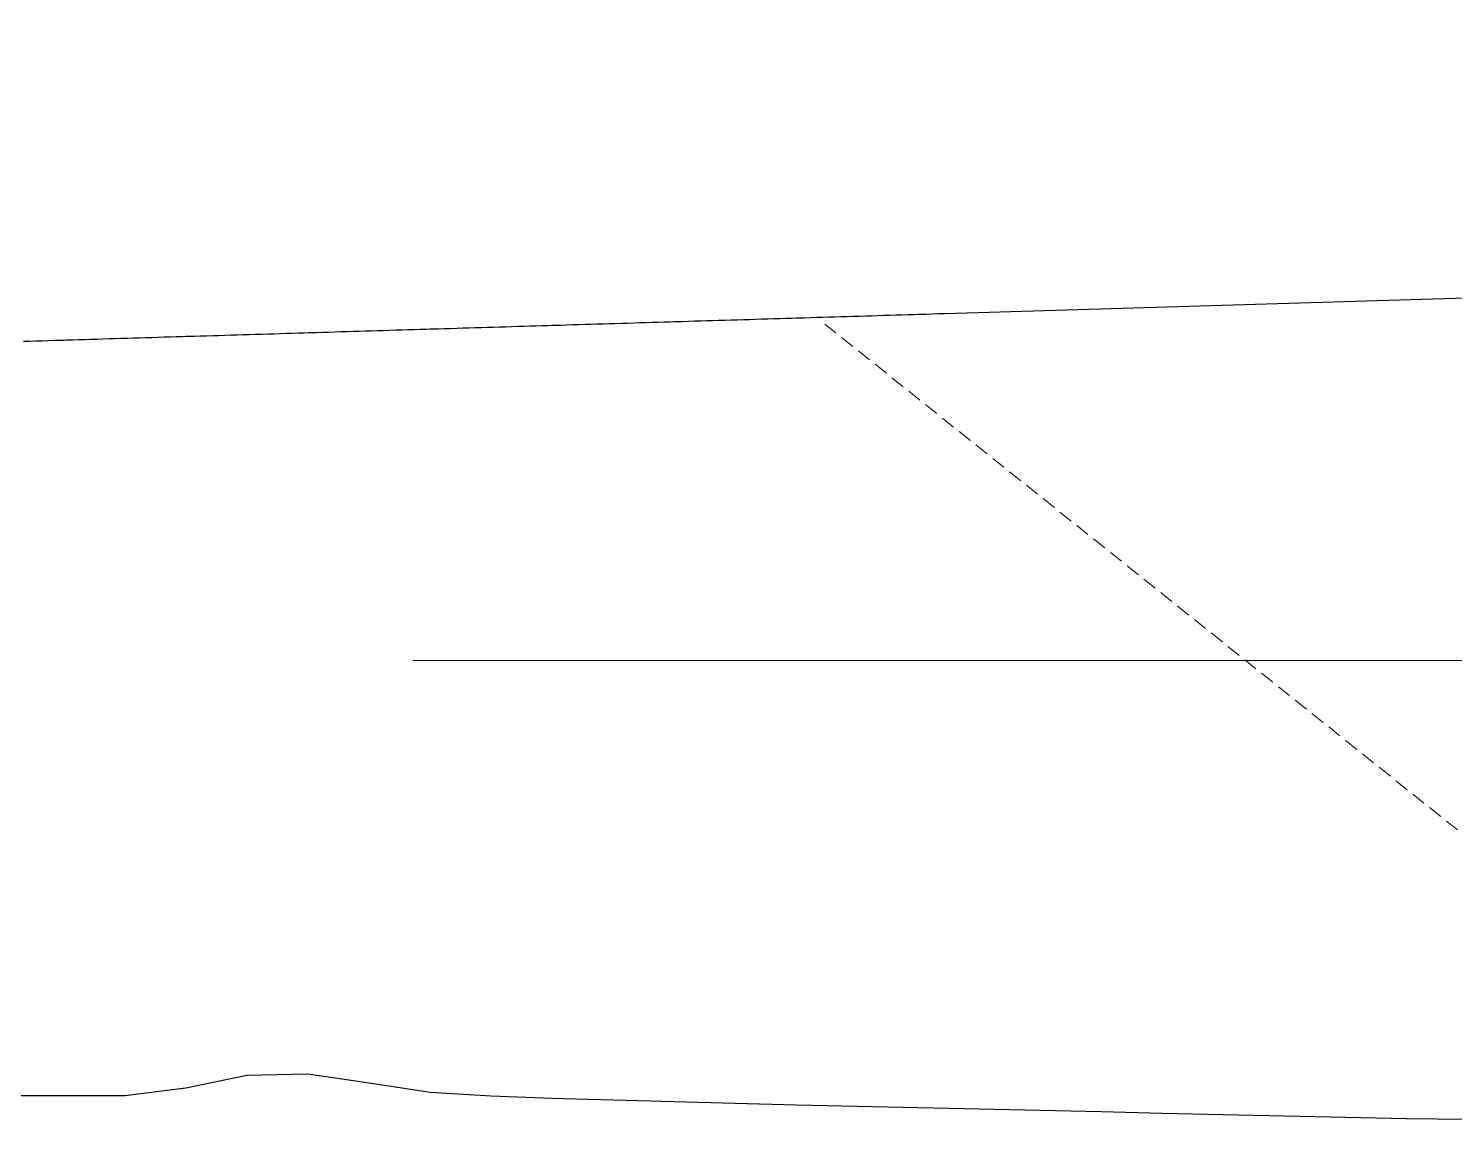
# Model space of a CAD drawing. Header units: millimetres. Extents: x 1864 to 10174863, y -4887456 to 5366151.
# Drawn here: x 5278528 to 5301896, y 4329 to 22298 of the extents above; entities that cross this region are included whole.
import ezdxf

# ---------------------------------------------------------------- set-up
doc = ezdxf.new("R2010")
doc.units = ezdxf.units.MM
doc.linetypes.add('HIDDEN', pattern=[9.525, 6.35, -3.175])
doc.layers.add('(m)Невидимый контур', color=4, linetype='HIDDEN', lineweight=18)
doc.layers.add('ИС_Тонкая', color=3, linetype='Continuous', lineweight=18)
doc.layers.add('Красный профиль', color=1, linetype='Continuous')
doc.layers.add('Черный профиль', color=3, linetype='Continuous')

msp = doc.modelspace()

# ---------------------------------------------------------------- linework, layer by layer
at = {"layer": '(m)Невидимый контур', "color": 3, "ltscale": 37}
msp.add_line((5308002.7, 4328.6), (5291539.2, 17487.3), dxfattribs=at)
at = {"layer": 'ИС_Тонкая'}
msp.add_lwpolyline([(5318399.1, 11947.6), (5284825.4, 11947.6)], dxfattribs=at)
at = {"layer": 'Красный профиль', "linetype": 'Continuous', "flags": 128}
msp.add_lwpolyline([(5278448.1, 17175.3), (5278548.1, 17178.3), (5278648, 17181.3), (5278748, 17184.4), (5278847.9, 17187.4), (5278947.9, 17190.4), (5279047.8, 17193.4), (5279107.7, 17195.2), (5279147.8, 17196.5), (5279247.7, 17199.5), (5279347.7, 17202.5), (5279447.6, 17205.5), (5279547.6, 17208.6), (5279647.5, 17211.6), (5279747.5, 17214.6), (5279847.4, 17217.6), (5279947.4, 17220.6), (5280047.3, 17223.7), (5280107.7, 17225.5), (5280147.3, 17226.7), (5280247.2, 17229.7), (5280347.2, 17232.7), (5280447.1, 17235.8), (5280547.1, 17238.8), (5280647, 17241.8), (5280747, 17244.8), (5280846.9, 17247.8), (5280946.9, 17250.9), (5281046.8, 17253.9), (5281107.7, 17255.7), (5281146.8, 17256.9), (5281246.7, 17259.9), (5281346.7, 17262.9), (5281446.6, 17266), (5281546.6, 17269), (5281646.5, 17272), (5281746.5, 17275), (5281846.4, 17278), (5281946.4, 17281.1), (5282046.3, 17284.1), (5282107.7, 17285.9), (5282146.3, 17287.1), (5282246.2, 17290.1), (5282346.2, 17293.1), (5282446.1, 17296.1), (5282546.1, 17299.2), (5282646, 17302.2), (5282746, 17305.2), (5282845.9, 17308.2), (5282945.9, 17311.2), (5283045.8, 17314.2), (5283107.7, 17316.1), (5283145.8, 17317.3), (5283245.7, 17320.3), (5283345.7, 17323.3), (5283445.6, 17326.3), (5283545.6, 17329.3), (5283645.5, 17332.3), (5283745.5, 17335.4), (5283845.4, 17338.4), (5283945.4, 17341.4), (5284045.3, 17344.4), (5284107.7, 17346.3), (5284145.3, 17347.4), (5284245.2, 17350.4), (5284345.2, 17353.5), (5284445.1, 17356.5), (5284545.1, 17359.5), (5284645, 17362.5), (5284745, 17365.5), (5284844.9, 17368.5), (5284944.9, 17371.5), (5285044.8, 17374.6), (5285107.7, 17376.4), (5285144.8, 17377.6), (5285244.7, 17380.6), (5285344.7, 17383.6), (5285444.6, 17386.6), (5285544.6, 17389.6), (5285644.5, 17392.6), (5285744.5, 17395.6), (5285844.4, 17398.7), (5285944.4, 17401.7), (5286044.3, 17404.7), (5286107.7, 17406.6), (5286144.3, 17407.7), (5286244.2, 17410.7), (5286344.2, 17413.7), (5286444.1, 17416.7), (5286544.1, 17419.7), (5286644, 17422.7), (5286744, 17425.8), (5286843.9, 17428.8), (5286943.9, 17431.8), (5287043.8, 17434.8), (5287107.7, 17436.7), (5287143.8, 17437.8), (5287243.7, 17440.8), (5287343.7, 17443.8), (5287443.6, 17446.8), (5287543.6, 17449.8), (5287643.5, 17452.8), (5287743.5, 17455.8), (5287843.4, 17458.9), (5287943.4, 17461.9), (5288043.3, 17464.9), (5288107.7, 17466.8), (5288143.3, 17467.9), (5288243.2, 17470.9), (5288343.2, 17473.9), (5288443.1, 17476.9), (5288543.1, 17479.9), (5288643.1, 17482.9), (5288743, 17485.9), (5288843, 17488.9), (5288942.9, 17491.9), (5289042.9, 17494.9), (5289107.7, 17496.9), (5289142.8, 17498), (5289242.8, 17501), (5289342.7, 17504), (5289442.7, 17507), (5289542.6, 17510), (5289642.6, 17513), (5289742.5, 17516), (5289842.5, 17519), (5289942.4, 17522), (5290042.4, 17525), (5290107.7, 17527), (5290142.3, 17528), (5290242.3, 17531), (5290342.2, 17534), (5290442.2, 17537), (5290542.1, 17540), (5290642.1, 17543), (5290742, 17546), (5290842, 17549), (5290941.9, 17552), (5291041.9, 17555), (5291107.7, 17557), (5291141.8, 17558), (5291241.8, 17561), (5291341.7, 17564), (5291441.7, 17567), (5291541.6, 17570.1), (5291641.6, 17573.1), (5291741.5, 17576.1), (5291841.5, 17579.1), (5291941.4, 17582.1), (5292041.4, 17585.1), (5292107.7, 17587.1), (5292141.3, 17588.1), (5292241.3, 17591.1), (5292341.2, 17594.1), (5292441.2, 17597.1), (5292541.1, 17600.1), (5292641.1, 17603.1), (5292741, 17606.1), (5292841, 17609.1), (5292940.9, 17612.1), (5293040.9, 17615.1), (5293107.7, 17617.1), (5293140.8, 17618.1), (5293240.8, 17621.1), (5293340.7, 17624.1), (5293440.7, 17627.1), (5293540.6, 17630.1), (5449135.8, 22297.9)], dxfattribs=at)
at = {"layer": 'Черный профиль', "linetype": 'Continuous', "flags": 128}
msp.add_lwpolyline([(5278107.7, 4816.8), (5279107.7, 4816.9), (5280107.7, 4817.1), (5281107.7, 4945), (5282107.7, 5151.4), (5283107.7, 5175.4), (5284107.7, 5029.1), (5285107.7, 4872.7), (5286107.7, 4815.8), (5287107.7, 4776), (5288107.7, 4748.8), (5289107.7, 4721.5), (5290107.7, 4694.3), (5291107.7, 4667.8), (5292107.7, 4645.2), (5293107.7, 4622.6), (5294107.7, 4600), (5295107.7, 4577.5), (5296107.7, 4554.9), (5297107.7, 4532.3), (5298107.7, 4509.8), (5299107.7, 4487.2), (5300107.7, 4464.7), (5301107.7, 4445.3), (5302107.7, 4431.2)], dxfattribs=at)

doc.saveas('drawing.dxf')
